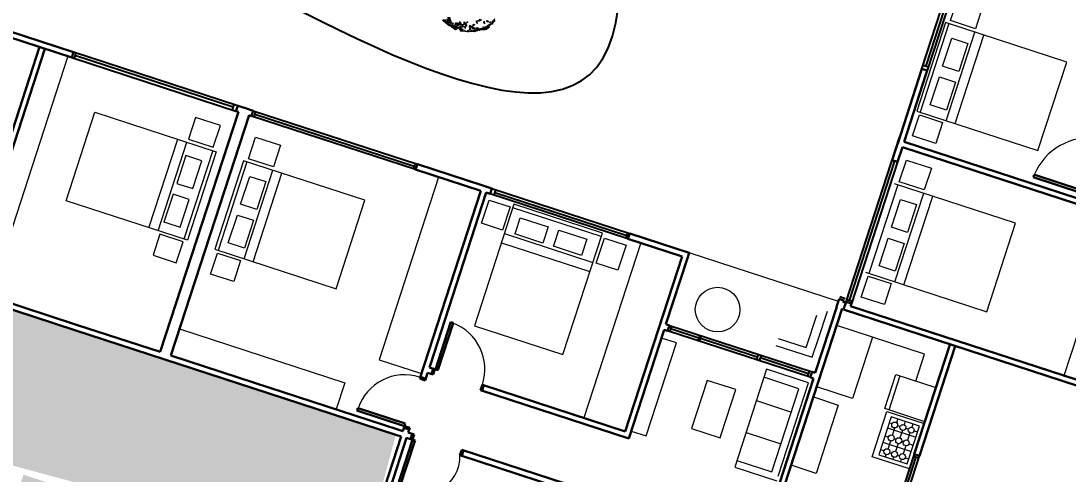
# Model space of a CAD drawing. Header units: metres. Extents: x 329311 to 330425, y 7396637 to 7397287.
# Drawn here: x 329860.56 to 329873.63, y 7397031.14 to 7397036.79 of the extents above; entities that cross this region are included whole.
import ezdxf

# ---------------------------------------------------------------- set-up
doc = ezdxf.new("R2010")
doc.units = ezdxf.units.M
doc.linetypes.add('CACHE2', pattern=[4.7625, 3.175, -1.5875])
doc.layers.get('0').update_dxf_attribs({"lineweight": 18})
for name, color, linetype, lineweight in [('ARBRE', 251, 'Continuous', 13), ('AXES+POTEAUX', 6, 'CACHE2', 13), ('JANELAS', 5, 'Continuous', 25), ('layout', 253, 'Continuous', 13), ('LINHAFINA', 7, 'Continuous', 15), ('LINHAGROSSA', 7, 'Continuous', 30), ('PA6_TEXTO', 3, 'Continuous', 18)]:
    doc.layers.add(name, color=color, linetype=linetype, lineweight=lineweight)
doc.layers.add('VEGETAIS', color=3, linetype='Continuous')
doc.styles.add('200 Médio', font='arial.ttf', dxfattribs={"height": 0.75})
doc.styles.add('ARIAL', font='ARIAL', dxfattribs={"height": 0.2})
doc.dimstyles.new('AQ250', dxfattribs={"dimscale": 10, "dimtxt": 0.05, "dimasz": 0.03, "dimexe": 0.03, "dimexo": 0.025, "dimgap": 0.025, "dimtad": 1, "dimzin": 0, "dimdsep": 46, "dimtxsty": 'ARIAL', "dimblk": 'ARCHTICK', "dimcen": 0.09, "dimdle": 0.03, "dimclrt": 7, "dimadec": 0, "dimazin": 0, "dimtfac": 1, "dimtix": 1, "dimtmove": 2, "dimatfit": 3, "dimldrblk": 'OPEN90', "dimfxl": 1, "dimtvp": 1, "dimtolj": 1, "dimtzin": 0, "dimarcsym": 0})

# ---------------------------------------------------------------- blocks, each defined once
blk = doc.blocks.new('_ArchTick')
at = {"color": 0, "linetype": 'ByBlock', "const_width": 0.15}
blk.add_lwpolyline([(-0.5, -0.5), (0.5, 0.5)], dxfattribs=at)
blk = doc.blocks.new('*D12')
at = {"layer": 'Defpoints', "color": 0, "transparency": 16777216}
for p in [(329895.003, 7397086.442), (329868.823, 7397007.376), (329871.096, 7397006.624)]:
    blk.add_point(p, dxfattribs=at)
at = {"layer": 'PA6_TEXTO', "color": 0, "lineweight": -2, "transparency": 16777216}
for p, q in [((329895.241, 7397086.363), (329897.562, 7397085.595)), ((329897.371, 7397085.974), (329871.002, 7397006.339)), ((329869.06, 7397007.298), (329871.381, 7397006.529))]:
    blk.add_line(p, q, dxfattribs=at)
at = {"layer": 'PA6_TEXTO', "color": 0, "lineweight": -2, "transparency": 16777216, "xscale": 0.3, "yscale": 0.3, "zscale": 0.3}
for p, rotation in [((329897.277, 7397085.689), 71.6788444677974), ((329871.096, 7397006.624), 251.6788444677974)]:
    blk.add_blockref('_ArchTick', p, dxfattribs=dict(at, rotation=rotation))
at = {"layer": 'PA6_TEXTO', "color": 7, "transparency": 16777216, "insert": (329883.585, 7397046.355), "char_height": 0.75, "attachment_point": 5, "rotation": 71.6788, "style": '200 Médio'}
blk.add_mtext('\\A1;83.29', dxfattribs=at)
blk = doc.blocks.new('_Open90')
at = {"color": 0, "linetype": 'ByBlock', "lineweight": -2}
for p, q in [((-0.5, 0.5), (0, 0)), ((0, 0), (-1, 0)), ((0, 0), (-0.5, -0.5))]:
    blk.add_line(p, q, dxfattribs=at)
blk = doc.blocks.new('WMF26', base_point=(0, 0))
at = {"color": 85}
for points in [[(7.32, -0.18), (7.36, -0.22), (7.46, -0.15), (7.74, -0.29), (7.88, -0.29), (8.02, -0.5), (8.16, -0.64), (8.41, -0.61), (8.55, -0.4), (8.58, -0.36), (8.58, -0.32), (8.62, -0.32), (8.65, -0.36), (8.76, -0.26), (8.83, -0.26), (9.07, -0.57), (9.11, -0.61), (9.28, -0.53), (9.42, -0.57), (9.73, -0.85), (10.26, -0.98), (11.3, -1.79)], [(1.77, -3.05), (1.84, -2.45), (2.22, -2), (2.68, -1.65), (2.54, -1.33), (2.64, -1.23), (2.99, -0.88), (3.27, -0.78), (4.49, -0.67), (4.57, -0.57), (4.64, -0.5), (5.05, -0.43), (5.19, -0.29), (5.86, -0.22), (6.28, -0.11), (6.52, -0.08), (7.32, -0.11), (7.32, -0.18), (7.32, -0.18)]]:
    blk.add_lwpolyline(points, dxfattribs=at)
at = {"color": 63}
for points in [[(6.5, -0.25), (6.57, -0.25), (6.15, -0.52), (6.08, -0.63), (6.05, -0.66), (6.05, -0.77), (6.19, -0.94), (6.12, -1.01), (6.19, -1.08), (6.19, -1.4), (5.94, -1.05), (5.84, -1.22), (5.7, -1.22), (5.49, -0.87), (5.42, -0.94), (5.42, -1.01), (5.31, -0.94), (5.28, -0.91), (5.24, -0.91), (5.18, -0.98), (5.21, -0.81), (5.24, -0.77), (5.28, -0.77), (5.42, -0.91), (5.63, -0.7), (5.59, -0.81), (5.55, -0.83), (5.63, -0.91), (5.63, -1.12), (5.73, -1.22), (5.8, -1.22), (5.87, -1.16), (5.8, -1.01), (6.08, -1.01), (6.15, -0.94), (6.01, -0.73), (6.01, -0.63), (6.08, -0.56), (5.73, -0.42), (5.38, -0.42), (5.31, -0.52), (5, -0.7), (4.86, -0.59), (4.68, -0.77), (4.79, -0.87), (4.97, -0.87), (4.93, -0.98), (4.65, -1.08), (4.65, -0.91), (4.51, -0.73), (4.27, -0.98), (4.27, -0.94), (4.19, -0.87), (3.63, -1.12), (3.6, -1.12), (3.57, -1.16), (3.67, -1.33), (3.43, -1.26), (3.28, -1.4), (3.28, -1.33), (3.22, -1.26), (2.87, -1.61), (2.83, -1.78), (2.69, -1.71), (2.59, -1.71), (2.56, -1.99), (2.45, -1.82), (2.31, -2.06), (2.13, -2.2), (2.1, -2.23), (2, -2.03), (2.31, -2.03), (2.45, -1.78), (2.62, -1.64), (2.8, -1.61), (2.83, -1.57), (2.83, -1.47), (2.93, -1.43), (2.97, -1.4), (2.91, -1.33), (2.91, -1.26), (2.93, -1.26), (3.08, -1.08), (3.28, -1.01), (3.67, -0.98), (3.78, -0.77), (4.06, -0.91), (4.16, -0.81), (4.06, -0.66), (4.16, -0.7), (4.37, -0.56), (4.79, -0.59), (4.97, -0.38), (5.18, -0.25), (5.38, -0.28), (5.42, -0.31), (5.49, -0.25), (5.73, -0.35), (5.77, -0.38), (5.87, -0.25), (5.94, -0.31), (6.05, -0.17), (6.46, -0.28), (6.5, -0.25), (6.5, -0.25)], [(3.67, -2.13), (3.6, -2.27), (3.6, -2.38), (3.57, -2.06), (3.43, -1.92), (3.57, -2.03), (3.67, -2.13), (3.67, -2.13)], [(4.22, -2.47), (4.52, -2.3), (4.66, -2.24), (4.69, -2.33), (4.97, -2.22), (4.95, -2.02), (4.88, -1.88), (4.8, -1.92), (4.84, -1.82), (4.95, -1.91), (4.98, -2.11), (5.07, -2.26), (4.52, -2.49), (4.51, -2.59), (4.4, -2.67), (4.27, -2.61), (4.22, -2.47), (4.22, -2.47)], [(5.31, -1.51), (5.55, -1.33), (5.48, -1.54), (5.55, -1.62), (5.31, -1.58), (5.31, -1.51), (5.31, -1.51)], [(7.29, -1.88), (7.12, -1.72), (7, -1.69), (6.72, -1.83), (6.7, -1.87), (6.72, -1.94), (6.65, -1.96), (6.58, -1.88), (7.04, -1.6), (7.11, -1.47), (7.08, -1.4), (6.94, -1.42), (6.9, -1.39), (6.98, -1.33), (7.23, -1.5), (7.31, -1.84), (7.29, -1.88), (7.29, -1.88)], [(7.74, -0.29), (7.8, -0.37), (7.7, -0.68), (7.72, -0.38), (7.53, -0.33), (7.47, -0.44), (7.46, -0.49), (7.37, -0.54), (7.47, -0.36), (7.51, -0.22), (7.49, -0.19), (7.35, -0.15), (7.03, -0.37), (7.02, -0.14), (7.84, -0.1), (7.78, -0.14), (7.74, -0.29), (7.74, -0.29)], [(8.75, -0.78), (8.78, -0.82), (8.96, -0.71), (9.13, -0.88), (9.17, -0.85), (9.17, -0.78), (9.2, -0.92), (9.28, -0.99), (9.31, -0.99), (9.34, -0.88), (9.34, -0.78), (9.83, -0.96), (9.97, -1.06), (10.15, -1.06), (10.35, -1.2), (10.91, -1.93)], [(10.56, -2.11), (10.39, -1.41), (10.25, -1.27), (10.22, -1.3), (10.15, -1.3), (10.22, -1.17), (10.04, -1.06), (9.83, -1.06), (9.73, -0.96), (9.48, -1.03), (9.45, -1.13), (9.03, -0.92), (8.96, -0.82), (8.85, -0.85), (8.85, -1.2), (8.89, -1.3), (8.89, -1.41), (8.85, -1.44), (8.78, -1.44), (8.68, -1.34), (8.54, -1.52), (8.47, -1.58), (8.29, -1.58), (8.26, -1.48), (8.19, -1.41), (8.12, -1.41), (8.08, -1.58), (8.08, -1.69), (8.02, -1.69), (7.98, -1.52), (7.95, -1.48), (7.88, -1.65), (7.91, -1.34), (7.84, -1.27), (7.63, -1.38), (7.7, -1.3), (7.63, -1.23), (7.49, -1.3), (7.46, -1.3), (7.42, -1.27), (7.95, -1.2), (7.95, -1.17), (8.29, -1.44), (8.54, -1.03), (8.64, -0.64), (8.82, -0.53), (8.75, -0.68), (8.75, -0.78), (8.75, -0.78)], [(2.03, -2.62), (1.92, -2.76), (1.75, -2.65), (1.71, -2.69), (1.68, -2.62), (1.68, -2.52), (1.92, -2.58), (2, -2.52), (2, -2.38), (2.06, -2.38), (2.03, -2.62), (2.03, -2.62)], [(2.59, -2.34), (2.41, -2.38), (2.31, -2.38), (2.31, -2.31), (2.35, -2.34), (2.48, -2.23), (2.59, -2.23), (2.59, -2.34), (2.59, -2.34)], [(3.11, -2.41), (3.08, -2.61)], [(2.91, -2.56), (2.87, -2.41), (2.89, -2.3), (3.01, -2.32), (3.11, -2.41), (3.11, -2.41)]]:
    blk.add_lwpolyline(points, dxfattribs=at)
at = {"color": 106}
for points in [[(5.7, -1.22), (5.66, -1.22), (5.66, -0.91), (5.7, -0.91), (5.7, -1.22), (5.7, -1.22)], [(7.02, -1.53), (6.71, -1.22), (6.85, -1.22), (7.02, -1.53), (7.02, -1.53)], [(7.51, -0.91), (7.62, -0.98), (7.69, -1.05), (7.55, -0.94), (7.48, -0.94), (7.41, -1.01), (7.55, -1.16), (7.55, -1.4), (7.48, -1.33), (7.3, -1.4), (7.51, -1.18), (7.34, -1.01), (6.99, -1.08), (6.85, -1.08), (6.92, -0.98), (6.99, -0.91), (6.95, -0.7), (7.1, -1.05), (7.51, -0.91), (7.51, -0.91)], [(7.93, -0.98), (7.9, -0.83), (7.69, -0.77), (8, -0.77), (7.93, -0.98), (7.93, -0.98)], [(7.93, -0.31), (7.86, -0.49), (7.86, -0.56), (7.76, -0.56), (7.82, -0.25), (7.86, -0.25), (7.93, -0.31), (7.93, -0.31)], [(8.07, -1.85), (8, -1.4), (8.07, -1.51), (8.07, -1.85), (8.07, -1.85)], [(8.25, -0.87), (8.15, -0.7), (8.17, -0.7), (8.21, -0.73), (8.28, -0.63), (8.32, -0.66), (8.25, -0.87), (8.25, -0.87)], [(8.32, -1.18), (8.32, -1.29), (8.46, -1.43), (8.25, -1.29), (8.21, -1.26), (8.35, -1.01), (8.35, -1.12), (8.32, -1.18), (8.32, -1.18)], [(8.84, -1.47), (8.84, -1.57), (8.81, -1.57), (8.73, -1.51), (8.7, -1.53), (8.77, -1.33), (8.77, -1.12), (8.87, -1.01), (8.87, -1.33), (8.84, -1.47), (8.84, -1.47)], [(9.61, -0.77), (9.92, -0.87), (10.2, -1.16), (10.44, -2.09)], [(10.41, -2.41), (10.13, -1.64), (9.99, -1.51), (9.99, -1.43), (10.17, -1.4), (10.17, -1.18), (9.89, -0.91), (9.75, -1.05), (9.75, -1.08), (9.82, -1.16), (9.78, -1.16), (9.68, -1.05), (9.75, -0.87), (9.68, -0.81), (9.54, -0.87), (9.57, -0.81), (9.57, -0.77), (9.37, -0.73), (9.3, -0.66), (9.26, -0.66), (9.22, -0.7), (9.22, -0.59), (9.12, -0.49), (9.02, -0.49), (8.91, -0.59), (8.84, -0.49), (9.19, -0.52), (9.61, -0.77), (9.61, -0.77)], [(9.43, -1.36), (9.43, -1.43), (9.4, -1.43), (9.37, -1.47), (9.3, -1.26), (9.33, -1.26), (9.43, -1.36), (9.43, -1.36)], [(9.96, -2.06), (10.07, -2.41), (10.07, -2.44), (9.86, -1.85), (9.68, -1.53), (9.68, -1.33), (9.89, -1.36), (9.96, -2.06), (9.96, -2.06)], [(11.18, -1.92), (11.08, -1.68), (10.97, -1.64), (10.97, -1.53), (11.22, -1.78), (11.18, -1.92), (11.18, -1.92)]]:
    blk.add_lwpolyline(points, dxfattribs=at)
blk = doc.blocks.new('T2_02')
at = {"xscale": 0.3499999999999943, "yscale": 0.3499999999999943, "zscale": 0.3499999999999943}
blk.add_blockref('WMF26', (-2.24, 1.997), dxfattribs=at)

msp = doc.modelspace()

# ---------------------------------------------------------------- hatches: boundary and pattern name
at = {"layer": 'AXES+POTEAUX'}
h = msp.add_hatch(dxfattribs=at)
h.set_pattern_fill('ANGLE', color=253, scale=0.025)
h.set_pattern_definition([(341.96263, (329827.33868, 7397103.38185), (0.0540704, 0.16604302), [0.127, -0.047625]), (71.96263, (329827.33868, 7397103.38185), (-0.16604302, 0.0540704), [0.127, -0.047625])])
edge = h.paths.add_edge_path()
edge.add_line((329826.739, 7397041.208), (329842.243, 7397036.178))
edge.add_line((329846.844, 7397037.625), (329826.883, 7397044.093))
edge.add_line((329826.739, 7397041.208), (329826.883, 7397044.093))
edge.add_line((329844.812, 7397035.297), (329860.305, 7397030.222))
edge.add_line((329859.606, 7397032.067), (329846.415, 7397036.308))
edge.add_line((329845.088, 7397036.169), (329844.812, 7397035.297))
edge.add_line((329842.503, 7397037), (329845.088, 7397036.169))
edge.add_line((329846.415, 7397036.308), (329846.844, 7397037.625))
edge.add_line((329862.887, 7397029.381), (329868.671, 7397027.494))
edge.add_line((329868.671, 7397027.494), (329868.139, 7397025.862))
edge.add_line((329868.139, 7397025.862), (329869.837, 7397025.309))
edge.add_line((329869.837, 7397025.309), (329870.298, 7397026.724))
edge.add_line((329870.43, 7397026.681), (329870.997, 7397028.501))
edge.add_line((329870.997, 7397028.501), (329869.447, 7397029.006))
edge.add_line((329869.389, 7397028.827), (329864.88, 7397030.295))
edge.add_line((329864.88, 7397030.295), (329865.243, 7397031.63))
edge.add_line((329865.243, 7397031.63), (329860.018, 7397033.331))
edge.add_line((329860.018, 7397033.331), (329859.606, 7397032.067))
edge.add_line((329860.305, 7397030.222), (329860.592, 7397031.131))
edge.add_line((329860.592, 7397031.131), (329863.178, 7397030.3))
edge.add_line((329863.178, 7397030.3), (329862.887, 7397029.381))
edge.add_line((329842.243, 7397036.178), (329842.503, 7397037))
edge.add_line((329869.447, 7397029.006), (329869.389, 7397028.827))

# ---------------------------------------------------------------- linework, layer by layer
for centre, radius, start, end in [((329873.905, 7397034.584), 0.75, 81.6455, 157.4761), ((329865.739, 7397032.446), 0.614, 341.6784, 69.2106), ((329865.349, 7397031.771), 0.606, 71.9626, 161.9626), ((329865.564, 7397031.357), 0.478, 234.8588, 2.0314)]:
    msp.add_arc(centre, radius, start, end)
at = {"layer": 'JANELAS'}
for p, q in [((329871.81, 7397036.194), (329872.729, 7397039.014)), ((329872.364, 7397037.667), (329871.877, 7397036.172)), ((329872.166, 7397037.174), (329871.859, 7397036.229)), ((329863.268, 7397035.734), (329861.218, 7397036.402)), ((329861.245, 7397036.393), (329861.224, 7397036.326)), ((329861.196, 7397036.335), (329863.246, 7397035.667)), ((329863.21, 7397035.716), (329861.235, 7397036.359)), ((329871.826, 7397036.24), (329871.892, 7397036.219)), ((329863.221, 7397035.749), (329863.199, 7397035.683)), ((329865.489, 7397034.937), (329863.439, 7397035.605)), ((329863.461, 7397035.671), (329865.511, 7397035.004)), ((329863.491, 7397035.661), (329863.469, 7397035.595)), ((329863.48, 7397035.628), (329865.471, 7397034.98)), ((329870.864, 7397033.286), (329871.531, 7397035.336)), ((329865.482, 7397035.013), (329865.46, 7397034.947)), ((329870.907, 7397033.305), (329871.473, 7397035.044)), ((329871.506, 7397035.033), (329870.93, 7397033.265)), ((329866.441, 7397034.701), (329868.162, 7397034.14)), ((329866.487, 7397034.686), (329866.466, 7397034.619)), ((329868.14, 7397034.074), (329866.419, 7397034.634)), ((329866.476, 7397034.652), (329868.124, 7397034.116)), ((329868.135, 7397034.149), (329868.113, 7397034.083)), ((329870.784, 7397033.353), (329870.851, 7397033.331)), ((329870.873, 7397033.316), (329870.94, 7397033.295)), ((329868.657, 7397032.993), (329870.438, 7397032.414)), ((329868.684, 7397032.985), (329868.662, 7397032.917)), ((329870.416, 7397032.346), (329868.635, 7397032.926)), ((329869.025, 7397032.836), (329868.673, 7397032.951)), ((329869.036, 7397032.87), (329869.014, 7397032.803)), ((329869.035, 7397032.796), (329869.057, 7397032.863)), ((329869.755, 7397032.598), (329869.046, 7397032.829)), ((329869.766, 7397032.632), (329869.744, 7397032.565)), ((329869.801, 7397032.621), (329869.779, 7397032.553)), ((329870.393, 7397032.391), (329869.79, 7397032.587)), ((329870.403, 7397032.425), (329870.382, 7397032.357)), ((329871.714, 7397031.389), (329871.258, 7397029.988)), ((329871.297, 7397029.995), (329871.739, 7397031.352)), ((329871.324, 7397029.966), (329871.781, 7397031.367)), ((329871.706, 7397031.363), (329871.772, 7397031.341))]:
    msp.add_line(p, q, dxfattribs=at)
at = {"layer": 'layout'}
for p, q in [((329872.105, 7397036.771), (329871.746, 7397035.666)), ((329872.148, 7397036.757), (329871.789, 7397035.652)), ((329873.619, 7397036.278), (329872.105, 7397036.771)), ((329872.112, 7397035.547), (329872.472, 7397036.652)), ((329872.069, 7397036.228), (329872.182, 7397036.575)), ((329872.182, 7397036.575), (329872.383, 7397036.51)), ((329872.225, 7397035.51), (329872.585, 7397036.615)), ((329872.383, 7397036.51), (329872.27, 7397036.162)), ((329861.148, 7397036.351), (329860.455, 7397034.221)), ((329873.259, 7397035.173), (329873.619, 7397036.278)), ((329872.245, 7397036.17), (329872.069, 7397036.228)), ((329872.27, 7397036.162), (329872.245, 7397036.17)), ((329871.915, 7397035.745), (329872.028, 7397036.093)), ((329872.028, 7397036.093), (329872.229, 7397036.027)), ((329872.229, 7397036.027), (329872.116, 7397035.679)), ((329872.091, 7397035.687), (329871.915, 7397035.745)), ((329861.125, 7397034.548), (329861.485, 7397035.652)), ((329861.485, 7397035.652), (329862.999, 7397035.159)), ((329871.746, 7397035.666), (329873.259, 7397035.173)), ((329872.116, 7397035.679), (329872.091, 7397035.687)), ((329862.159, 7397034.211), (329862.519, 7397035.316)), ((329862.273, 7397034.174), (329862.632, 7397035.279)), ((329862.62, 7397035.112), (329862.507, 7397034.764)), ((329862.956, 7397035.173), (329862.596, 7397034.069)), ((329862.821, 7397035.047), (329862.62, 7397035.112)), ((329862.999, 7397035.159), (329862.639, 7397034.055)), ((329862.708, 7397034.699), (329862.821, 7397035.047)), ((329863.34, 7397035.048), (329862.981, 7397033.943)), ((329863.383, 7397035.034), (329863.024, 7397033.929)), ((329864.854, 7397034.555), (329863.34, 7397035.048)), ((329863.347, 7397033.824), (329863.707, 7397034.929)), ((329863.304, 7397034.505), (329863.417, 7397034.852)), ((329863.417, 7397034.852), (329863.619, 7397034.787)), ((329863.46, 7397033.787), (329863.82, 7397034.892)), ((329865.776, 7397034.844), (329865.034, 7397032.566)), ((329862.507, 7397034.764), (329862.532, 7397034.756)), ((329862.532, 7397034.756), (329862.708, 7397034.699)), ((329863.619, 7397034.787), (329863.505, 7397034.439)), ((329871.508, 7397034.747), (329871.149, 7397033.642)), ((329872.979, 7397034.268), (329871.466, 7397034.761)), ((329862.639, 7397034.055), (329861.125, 7397034.548)), ((329862.46, 7397034.631), (329862.347, 7397034.283)), ((329862.662, 7397034.565), (329862.46, 7397034.631)), ((329862.548, 7397034.218), (329862.662, 7397034.565)), ((329864.495, 7397033.45), (329864.854, 7397034.555)), ((329871.429, 7397034.218), (329871.542, 7397034.565)), ((329871.472, 7397033.537), (329871.832, 7397034.642)), ((329871.542, 7397034.565), (329871.744, 7397034.5)), ((329871.585, 7397033.5), (329871.945, 7397034.605)), ((329863.481, 7397034.447), (329863.304, 7397034.505)), ((329863.505, 7397034.439), (329863.481, 7397034.447)), ((329866.717, 7397034.504), (329866.224, 7397032.99)), ((329867.807, 7397034.101), (329866.703, 7397034.461)), ((329867.821, 7397034.144), (329866.717, 7397034.504)), ((329871.744, 7397034.5), (329871.63, 7397034.152)), ((329862.347, 7397034.283), (329862.372, 7397034.275)), ((329862.372, 7397034.275), (329862.548, 7397034.218)), ((329863.15, 7397034.022), (329863.263, 7397034.37)), ((329863.263, 7397034.37), (329863.464, 7397034.304)), ((329863.464, 7397034.304), (329863.351, 7397033.956)), ((329866.738, 7397034.159), (329866.795, 7397034.335)), ((329866.795, 7397034.335), (329867.143, 7397034.222)), ((329872.62, 7397033.163), (329872.979, 7397034.268)), ((329866.597, 7397034.138), (329867.702, 7397033.778)), ((329866.729, 7397034.134), (329866.738, 7397034.159)), ((329867.143, 7397034.222), (329867.077, 7397034.021)), ((329867.22, 7397034.004), (329867.278, 7397034.181)), ((329867.278, 7397034.181), (329867.626, 7397034.067)), ((329867.328, 7397032.63), (329867.821, 7397034.144)), ((329871.606, 7397034.16), (329871.429, 7397034.218)), ((329871.63, 7397034.152), (329871.606, 7397034.16)), ((329863.326, 7397033.964), (329863.15, 7397034.022)), ((329866.56, 7397034.024), (329867.665, 7397033.665)), ((329867.077, 7397034.021), (329866.729, 7397034.134)), ((329867.626, 7397034.067), (329867.56, 7397033.866)), ((329868.3, 7397034.022), (329867.589, 7397031.84)), ((329871.275, 7397033.735), (329871.388, 7397034.082)), ((329871.388, 7397034.082), (329871.589, 7397034.017)), ((329871.589, 7397034.017), (329871.476, 7397033.669)), ((329862.981, 7397033.943), (329864.495, 7397033.45)), ((329863.351, 7397033.956), (329863.326, 7397033.964)), ((329867.212, 7397033.98), (329867.22, 7397034.004)), ((329867.56, 7397033.866), (329867.212, 7397033.98)), ((329871.106, 7397033.656), (329872.62, 7397033.163)), ((329871.451, 7397033.677), (329871.275, 7397033.735)), ((329871.476, 7397033.669), (329871.451, 7397033.677)), ((329873.583, 7397032.357), (329874.026, 7397033.719)), ((329870.366, 7397032.716), (329870.498, 7397033.119)), ((329870.519, 7397032.829), (329870.63, 7397033.172)), ((329866.224, 7397032.99), (329867.328, 7397032.63)), ((329871.844, 7397032.636), (329870.746, 7397032.993)), ((329862.541, 7397032.949), (329864.603, 7397032.277)), ((329868.744, 7397032.774), (329868.558, 7397032.834)), ((329870.015, 7397032.83), (329870.366, 7397032.716)), ((329871.192, 7397032.848), (329870.943, 7397032.083)), ((329868.367, 7397031.615), (329868.744, 7397032.774)), ((329869.987, 7397032.743), (329870.438, 7397032.596)), ((329870.438, 7397032.596), (329870.519, 7397032.829)), ((329871.734, 7397032.299), (329871.844, 7397032.636)), ((329865.034, 7397032.566), (329865.563, 7397032.394)), ((329869.871, 7397032.449), (329869.473, 7397031.226)), ((329870.395, 7397032.278), (329869.871, 7397032.449)), ((329869.13, 7397032.307), (329868.935, 7397031.707)), ((329869.485, 7397032.192), (329869.13, 7397032.307)), ((329870.274, 7397032.204), (329869.838, 7397032.347)), ((329871.346, 7397031.955), (329871.484, 7397032.381)), ((329871.536, 7397032.364), (329871.397, 7397031.938)), ((329871.484, 7397032.381), (329871.984, 7397032.218)), ((329864.603, 7397032.277), (329864.495, 7397031.947)), ((329869.307, 7397031.646), (329869.485, 7397032.192)), ((329869.937, 7397031.167), (329870.274, 7397032.204)), ((329870.016, 7397031.113), (329870.395, 7397032.278)), ((329870.943, 7397032.083), (329870.497, 7397032.228)), ((329871.984, 7397032.218), (329871.845, 7397031.792)), ((329869.743, 7397032.055), (329870.18, 7397031.913)), ((329870.455, 7397032.101), (329870.765, 7397032)), ((329870.765, 7397032), (329870.488, 7397031.148)), ((329871.189, 7397031.355), (329871.373, 7397031.92)), ((329871.845, 7397031.792), (329871.346, 7397031.955)), ((329871.373, 7397031.92), (329871.838, 7397031.769)), ((329871.426, 7397031.851), (329871.272, 7397031.381)), ((329871.778, 7397031.736), (329871.426, 7397031.851)), ((329871.495, 7397031.78), (329871.509, 7397031.824)), ((329871.602, 7397031.794), (329871.589, 7397031.754)), ((329868.181, 7397031.676), (329868.367, 7397031.615)), ((329868.935, 7397031.707), (329869.29, 7397031.591)), ((329869.614, 7397031.659), (329870.05, 7397031.517)), ((329871.381, 7397031.714), (329871.733, 7397031.6)), ((329871.403, 7397031.78), (329871.437, 7397031.769)), ((329871.444, 7397031.624), (329871.473, 7397031.714)), ((329871.507, 7397031.746), (329871.539, 7397031.736)), ((329871.566, 7397031.684), (329871.535, 7397031.59)), ((329871.609, 7397031.713), (329871.642, 7397031.702)), ((329871.624, 7397031.266), (329871.778, 7397031.736)), ((329871.838, 7397031.769), (329871.654, 7397031.203)), ((329871.697, 7397031.763), (329871.684, 7397031.723)), ((329871.713, 7397031.679), (329871.755, 7397031.666)), ((329869.29, 7397031.591), (329869.307, 7397031.646)), ((329871.323, 7397031.535), (329871.675, 7397031.42)), ((329871.349, 7397031.616), (329871.392, 7397031.602)), ((329871.388, 7397031.452), (329871.421, 7397031.553)), ((329871.463, 7397031.579), (329871.486, 7397031.571)), ((329871.557, 7397031.548), (329871.578, 7397031.541)), ((329871.661, 7397031.653), (329871.631, 7397031.561)), ((329871.293, 7397031.444), (329871.337, 7397031.429)), ((329871.408, 7397031.406), (329871.432, 7397031.398)), ((329871.512, 7397031.519), (329871.48, 7397031.421)), ((329871.608, 7397031.492), (329871.576, 7397031.393)), ((329871.649, 7397031.518), (329871.701, 7397031.501)), ((329869.5, 7397031.309), (329869.937, 7397031.167)), ((329871.654, 7397031.203), (329871.189, 7397031.355)), ((329871.272, 7397031.381), (329871.624, 7397031.266)), ((329871.356, 7397031.353), (329871.365, 7397031.382)), ((329871.457, 7397031.351), (329871.448, 7397031.323)), ((329871.503, 7397031.375), (329871.53, 7397031.366)), ((329871.553, 7397031.323), (329871.543, 7397031.292)), ((329871.601, 7397031.343), (329871.645, 7397031.329)), ((329869.473, 7397031.226), (329869.998, 7397031.055)), ((329870.488, 7397031.148), (329870.178, 7397031.249))]:
    msp.add_line(p, q, dxfattribs=at)
for points in [[(329872.567, 7397036.965), (329872.479, 7397036.694), (329872.168, 7397036.796), (329872.256, 7397037.066)], [(329862.739, 7397035.588), (329862.651, 7397035.318), (329862.963, 7397035.216), (329863.051, 7397035.486)], [(329872.068, 7397035.525), (329871.983, 7397035.263), (329871.693, 7397035.357), (329871.778, 7397035.619)], [(329863.803, 7397035.242), (329863.715, 7397034.971), (329863.403, 7397035.073), (329863.491, 7397035.343)], [(329871.928, 7397034.954), (329871.84, 7397034.684), (329871.528, 7397034.786), (329871.616, 7397035.056)], [(329866.575, 7397034.182), (329866.313, 7397034.267), (329866.408, 7397034.557), (329866.669, 7397034.471)], [(329862.295, 7397034.13), (329862.21, 7397033.868), (329862.499, 7397033.774), (329862.585, 7397034.036)], [(329868.015, 7397033.682), (329867.745, 7397033.77), (329867.846, 7397034.082), (329868.116, 7397033.994)], [(329863.303, 7397033.802), (329863.218, 7397033.54), (329862.928, 7397033.634), (329863.014, 7397033.896)], [(329871.428, 7397033.515), (329871.343, 7397033.253), (329871.053, 7397033.347), (329871.139, 7397033.609)]]:
    msp.add_lwpolyline(points, close=True, dxfattribs=at)
for centre, radius in [((329869.259, 7397033.191), 0.278), ((329871.47, 7397031.751), 0.0373), ((329871.573, 7397031.72), 0.0373), ((329871.676, 7397031.687), 0.0373), ((329871.427, 7397031.59), 0.0373), ((329871.52, 7397031.555), 0.0373), ((329871.614, 7397031.528), 0.0373), ((329871.373, 7397031.418), 0.0373), ((329871.468, 7397031.386), 0.0373), ((329871.567, 7397031.357), 0.0373)]:
    msp.add_circle(centre, radius, dxfattribs=at)
at = {"layer": 'LINHAFINA'}
msp.add_line((329870.769, 7397033.291), (329868.905, 7397033.899), dxfattribs=at)
at = {"layer": 'LINHAGROSSA'}
for p, q in [((329860.403, 7397036.667), (329861.218, 7397036.402)), ((329860.381, 7397036.6), (329861.196, 7397036.335)), ((329860.861, 7397036.444), (329860.151, 7397034.264)), ((329860.794, 7397036.466), (329860.156, 7397034.505)), ((329861.218, 7397036.402), (329861.196, 7397036.335)), ((329871.861, 7397036.124), (329871.588, 7397035.284)), ((329871.81, 7397036.194), (329871.773, 7397036.079)), ((329871.877, 7397036.172), (329871.81, 7397036.194)), ((329871.877, 7397036.172), (329871.861, 7397036.124)), ((329871.773, 7397036.079), (329871.508, 7397035.264)), ((329863.246, 7397035.667), (329863.268, 7397035.734)), ((329863.268, 7397035.734), (329863.365, 7397035.703)), ((329863.276, 7397035.658), (329862.301, 7397032.662)), ((329863.409, 7397035.614), (329862.434, 7397032.618)), ((329863.246, 7397035.667), (329863.276, 7397035.658)), ((329863.461, 7397035.671), (329863.365, 7397035.703)), ((329863.439, 7397035.605), (329863.409, 7397035.614)), ((329863.439, 7397035.605), (329863.461, 7397035.671)), ((329871.531, 7397035.336), (329871.44, 7397035.055)), ((329871.598, 7397035.315), (329871.588, 7397035.284)), ((329871.506, 7397035.033), (329871.566, 7397035.217)), ((329871.566, 7397035.217), (329873.908, 7397034.455)), ((329871.588, 7397035.284), (329873.743, 7397034.582)), ((329871.44, 7397035.055), (329871.506, 7397035.033)), ((329865.511, 7397035.004), (329865.489, 7397034.937)), ((329866.305, 7397034.671), (329865.489, 7397034.937)), ((329866.326, 7397034.738), (329865.511, 7397035.004)), ((329873.201, 7397034.841), (329873.794, 7397034.648)), ((329873.212, 7397034.871), (329873.202, 7397034.841)), ((329873.218, 7397034.87), (329873.212, 7397034.871)), ((329873.804, 7397034.679), (329873.218, 7397034.87)), ((329866.305, 7397034.671), (329865.542, 7397032.33)), ((329866.441, 7397034.701), (329866.326, 7397034.738)), ((329866.419, 7397034.634), (329866.441, 7397034.701)), ((329866.371, 7397034.65), (329865.67, 7397032.495)), ((329866.419, 7397034.634), (329866.371, 7397034.65)), ((329868.162, 7397034.14), (329868.14, 7397034.074)), ((329868.548, 7397034.015), (329868.162, 7397034.14)), ((329868.459, 7397033.97), (329868.14, 7397034.074)), ((329868.905, 7397033.899), (329868.548, 7397034.015)), ((329868.816, 7397033.854), (329868.459, 7397033.97)), ((329868.883, 7397033.832), (329868.905, 7397033.899)), ((329868.816, 7397033.854), (329868.106, 7397031.672)), ((329868.883, 7397033.832), (329868.614, 7397033.007)), ((329861.256, 7397033.002), (329859.892, 7397033.446)), ((329861.235, 7397032.935), (329860.018, 7397033.331)), ((329870.479, 7397032.4), (329870.748, 7397033.225)), ((329870.775, 7397033.323), (329870.743, 7397033.226)), ((329870.841, 7397033.301), (329870.775, 7397033.323)), ((329870.841, 7397033.301), (329870.831, 7397033.271)), ((329870.864, 7397033.286), (329870.832, 7397033.19)), ((329870.93, 7397033.265), (329870.864, 7397033.286)), ((329870.93, 7397033.265), (329870.92, 7397033.235)), ((329870.92, 7397033.235), (329873.916, 7397032.259)), ((329870.096, 7397030.998), (329870.814, 7397033.203)), ((329870.832, 7397033.19), (329873.961, 7397032.171)), ((329862.301, 7397032.662), (329861.256, 7397033.002)), ((329865.929, 7397033.036), (329865.736, 7397032.444)), ((329865.766, 7397032.434), (329865.957, 7397033.02)), ((329865.959, 7397033.025), (329865.928, 7397033.035)), ((329865.957, 7397033.02), (329865.959, 7397033.025)), ((329868.614, 7397033.007), (329868.657, 7397032.993)), ((329868.657, 7397032.993), (329868.635, 7397032.926)), ((329862.346, 7397032.573), (329861.235, 7397032.935)), ((329868.592, 7397032.94), (329868.151, 7397031.584)), ((329868.592, 7397032.94), (329868.635, 7397032.926)), ((329872.162, 7397032.764), (329871.714, 7397031.389)), ((329872.23, 7397032.746), (329871.781, 7397031.367)), ((329862.346, 7397032.573), (329863.456, 7397032.212)), ((329862.434, 7397032.618), (329863.478, 7397032.278)), ((329865.67, 7397032.495), (329865.661, 7397032.468)), ((329865.729, 7397032.446), (329865.661, 7397032.468)), ((329865.707, 7397032.453), (329865.686, 7397032.386)), ((329865.729, 7397032.446), (329865.707, 7397032.38)), ((329865.736, 7397032.444), (329865.766, 7397032.434)), ((329865.576, 7397032.319), (329865.542, 7397032.33)), ((329865.549, 7397032.35), (329865.616, 7397032.329)), ((329865.576, 7397032.319), (329865.609, 7397032.308)), ((329865.639, 7397032.402), (329865.609, 7397032.308)), ((329865.707, 7397032.38), (329865.639, 7397032.402)), ((329870.03, 7397031.02), (329870.457, 7397032.333)), ((329870.438, 7397032.414), (329870.416, 7397032.346)), ((329870.416, 7397032.346), (329870.457, 7397032.333)), ((329870.438, 7397032.414), (329870.479, 7397032.4)), ((329863.456, 7397032.212), (329865.243, 7397031.63)), ((329863.478, 7397032.278), (329865.265, 7397031.696)), ((329866.3, 7397032.186), (329866.322, 7397032.253)), ((329868.151, 7397031.584), (329866.3, 7397032.186)), ((329866.319, 7397032.18), (329866.341, 7397032.247)), ((329868.106, 7397031.672), (329866.322, 7397032.253)), ((329864.756, 7397031.93), (329865.348, 7397031.737)), ((329864.767, 7397031.96), (329864.757, 7397031.93)), ((329864.772, 7397031.959), (329864.767, 7397031.96)), ((329865.358, 7397031.768), (329864.772, 7397031.959)), ((329865.265, 7397031.696), (329865.329, 7397031.675)), ((329865.349, 7397031.738), (329865.329, 7397031.675)), ((329865.342, 7397031.716), (329865.409, 7397031.695)), ((329865.348, 7397031.737), (329865.358, 7397031.768)), ((329865.349, 7397031.738), (329865.416, 7397031.716)), ((329865.416, 7397031.716), (329865.397, 7397031.657)), ((329865.397, 7397031.657), (329865.471, 7397031.633)), ((329865.307, 7397031.609), (329865.103, 7397030.981)), ((329865.375, 7397031.591), (329865.17, 7397030.96)), ((329865.243, 7397031.63), (329865.307, 7397031.609)), ((329865.451, 7397031.568), (329865.259, 7397030.975)), ((329865.289, 7397030.966), (329865.48, 7397031.551)), ((329865.375, 7397031.591), (329865.45, 7397031.566)), ((329865.445, 7397031.642), (329865.423, 7397031.575)), ((329865.471, 7397031.633), (329865.45, 7397031.566)), ((329865.482, 7397031.557), (329865.451, 7397031.567)), ((329865.48, 7397031.551), (329865.482, 7397031.557)), ((329866.042, 7397031.373), (329866.064, 7397031.44)), ((329866.064, 7397031.44), (329867.916, 7397030.837)), ((329866.065, 7397031.366), (329866.087, 7397031.433)), ((329866.042, 7397031.373), (329867.828, 7397030.792)), ((329871.714, 7397031.389), (329871.781, 7397031.367))]:
    msp.add_line(p, q, dxfattribs=at)
at = {"layer": 'VEGETAIS'}
msp.add_spline([(329852.896, 7397041.267), (329857.658, 7397043.125), (329861.074, 7397040.446), (329865.222, 7397042.346), (329867.826, 7397036.321), (329861.726, 7397038.145), (329852.896, 7397041.267)], degree=3, dxfattribs=at)

# ---------------------------------------------------------------- block references
at = {"layer": 'ARBRE', "xscale": 0.1918409178794672, "yscale": 0.1918409178794672, "zscale": 0.1918409178794672, "rotation": 174.0121026411205}
msp.add_blockref('T2_02', (329866.181, 7397037.029), dxfattribs=at)

# ---------------------------------------------------------------- dimensions: what is measured, and where the dimension line sits
at = {"layer": 'PA6_TEXTO'}
dim = msp.add_aligned_dim(p1=(329895.003, 7397086.442), p2=(329868.823, 7397007.376), distance=2.395, dimstyle='AQ250', override={"dimtxsty": '200 Médio'}, dxfattribs=at)
dim.commit()
dim.dimension.update_dxf_attribs({"geometry": '*D12', "text_midpoint": (329883.585, 7397046.355)})

doc.saveas('drawing.dxf')
